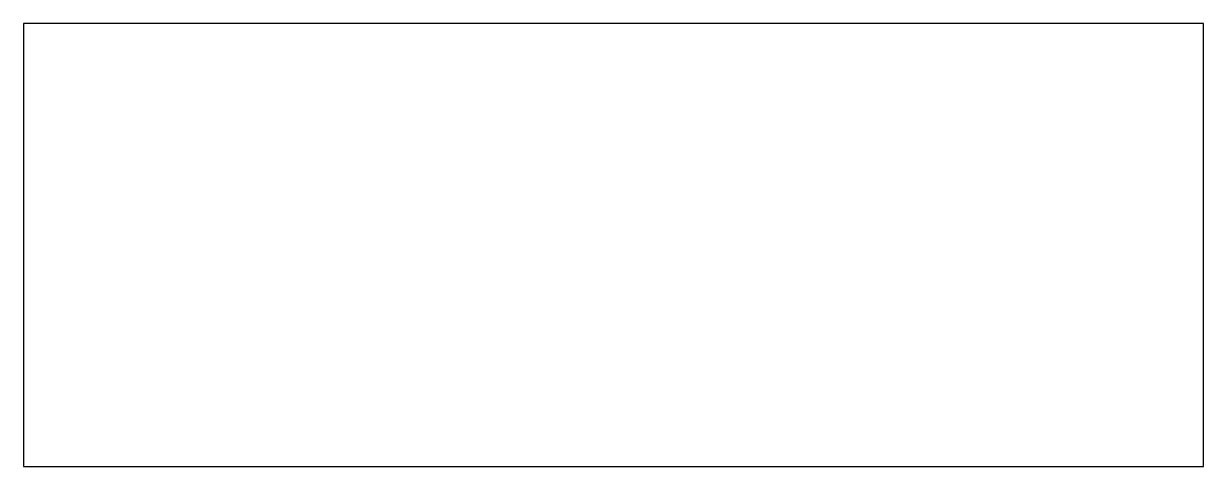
# Model space of a CAD drawing. Header units: inches. Extents: x 0.8 to 40.8, y 1.1 to 16.1.
import ezdxf

# ---------------------------------------------------------------- set-up
doc = ezdxf.new("R2010")
doc.units = ezdxf.units.IN
doc.header["$MEASUREMENT"] = 0

msp = doc.modelspace()

# ---------------------------------------------------------------- linework, layer by layer
at = {"color": 1, "ltscale": 0.001}
for p, q in [((40.797, 16.089), (0.797, 16.089)), ((0.797, 16.089), (0.797, 1.089)), ((40.797, 1.089), (40.797, 16.089)), ((0.797, 1.089), (40.797, 1.089))]:
    msp.add_line(p, q, dxfattribs=at)

doc.saveas('drawing.dxf')
